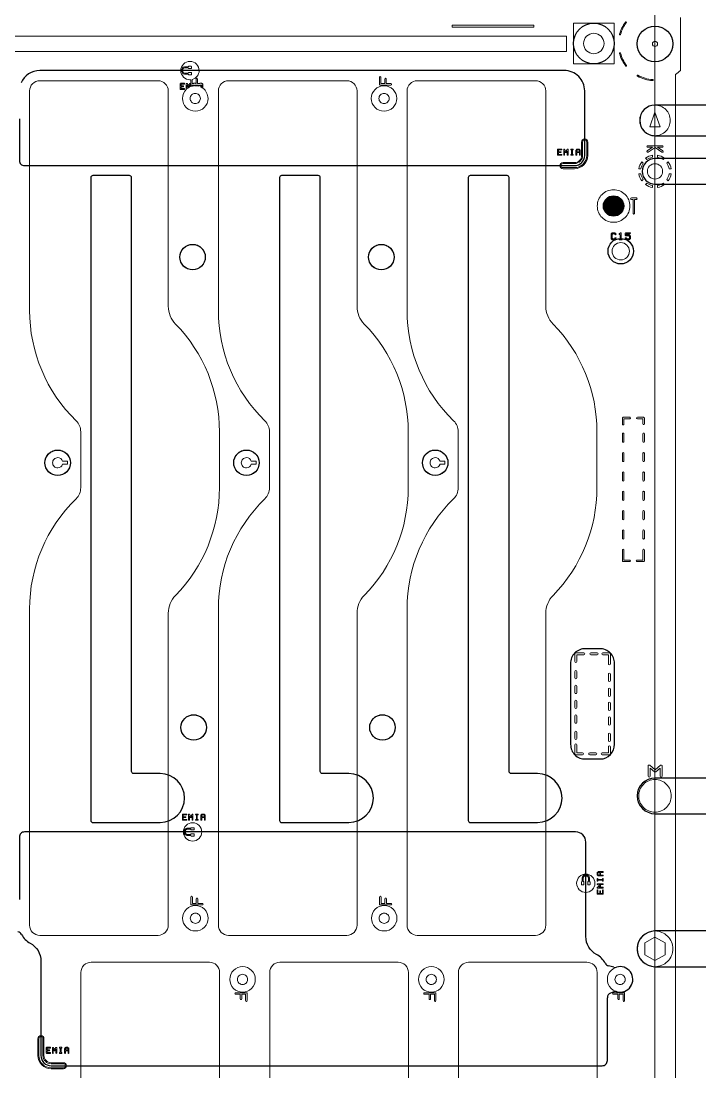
# Model space of a CAD drawing. Extents: x 2864 to 3941, y 2420 to 3182.
# Drawn here: x 3677.5 to 3744.7, y 2749.6 to 2852.7 of the extents above; entities that cross this region are included whole.
import ezdxf

# ---------------------------------------------------------------- set-up
doc = ezdxf.new("R2010")
doc.units = 0
doc.layers.get('0').update_dxf_attribs({"lineweight": 0})
doc.layers.add('EMI-T', color=6, linetype='Continuous', lineweight=0)
doc.layers.add('emia-b-panel_layer1', color=2, linetype='Continuous')
doc.layers.add('peta-b_layer0', color=1, linetype='Continuous')

# ---------------------------------------------------------------- blocks, each defined once
blk = doc.blocks.new('PAD_R1')
at = {"const_width": 0.5}
blk.add_lwpolyline([(0.25, 0, 1), (-0.25, 0, 1)], format="xyb", close=True, dxfattribs=at)

msp = doc.modelspace()

# ---------------------------------------------------------------- linework, layer by layer
for p, q in [((3693.79058, 2846.03856), (3693.79058, 2846.38916)), ((3694.05496, 2846.38916), (3694.05496, 2846.20685)), ((3713.24801, 2846.38469), (3713.76953, 2846.38469)), ((3739.17031, 2842.30927), (3739.67031, 2843.72348)), ((3739.67031, 2843.72348), (3740.17031, 2842.30927)), ((3740.17031, 2842.30927), (3739.17031, 2842.30927)), ((3740.43836, 2839.93044), (3739.91644, 2840.29039)), ((3731.52789, 2839.51322), (3731.61398, 2839.51322)), ((3738.51949, 2838.72363), (3738.37606, 2838.86707)), ((3739.42031, 2839.30387), (3739.42031, 2839.50672)), ((3738.37606, 2836.98567), (3738.51949, 2837.12911)), ((3736.30816, 2831.21256), (3736.4075, 2831.21256)), ((3694.74993, 2774.29431), (3694.83602, 2774.29431)), ((3734.29459, 2768.82892), (3734.55287, 2768.82892)), ((3694.75255, 2765.9833), (3695.27407, 2765.9833)), ((3713.26255, 2765.9833), (3713.78407, 2765.9833)), ((3681.39266, 2751.41883), (3681.47875, 2751.41883))]:
    msp.add_line(p, q)
at = {"linetype": 'Continuous'}
for points in [[(3727.7749, 2852.06805), (3727.7749, 2852.26805), (3719.7749, 2852.26805), (3719.7749, 2852.06805)], [(3735.67031, 2848.46914), (3735.67031, 2852.46914), (3731.67031, 2852.46914), (3731.67031, 2848.46914)], [(3730.99591, 2849.67637), (3730.99591, 2851.17637), (3500.93836, 2851.17637), (3500.93836, 2849.67637)], [(3695.25496, 2846.30299), (3694.99059, 2846.30299), (3694.99059, 2846.38469), (3695.25496, 2846.38469)], [(3732.26007, 2839.8515), (3731.9957, 2839.8515), (3731.9957, 2839.96711), (3732.05836, 2840.02977), (3732.19741, 2840.02977), (3732.26007, 2839.96711)], [(3695.48211, 2774.63259), (3695.21775, 2774.63259), (3695.21775, 2774.7482), (3695.28041, 2774.81086), (3695.41945, 2774.81086), (3695.48211, 2774.7482)], [(3734.25459, 2768.90892), (3734.13898, 2768.90892), (3734.07632, 2768.97158), (3734.07632, 2769.11063), (3734.13898, 2769.17329), (3734.25459, 2769.17329)], [(3740.67031, 2761.09902), (3739.67031, 2760.52167), (3738.67031, 2761.09902), (3738.67031, 2762.25372), (3739.67031, 2762.83107), (3740.67031, 2762.25372)], [(3682.12484, 2751.75711), (3681.86047, 2751.75711), (3681.86047, 2751.87272), (3681.92314, 2751.93538), (3682.06218, 2751.93538), (3682.12484, 2751.87272)]]:
    msp.add_lwpolyline(points, close=True, dxfattribs=at)
for points in [[(3736.8527, 2852.50268, 1), (3736.77219, 2852.56201, 0.091503), (3736.20081, 2851.38687, 1), (3736.29718, 2851.36019, -0.091503)], [(3734.67031, 2850.46914, -0.414216), (3733.67031, 2849.46914, -0.414216), (3732.67031, 2850.46914, -0.414216), (3733.67031, 2851.46914, -0.414216)], [(3739.92031, 2850.42637, 0.414222), (3739.67031, 2850.67637, 0.414222), (3739.42031, 2850.42637, 0.414222), (3739.67031, 2850.17637, 0.414222)], [(3694.23274, 2847.45378, -0.414253), (3694.18274, 2847.40378), (3693.95774, 2847.40378, -0.414253), (3693.90774, 2847.45378), (3693.90774, 2847.47054), (3693.52447, 2847.47054, -0.414222), (3693.27447, 2847.72054), (3693.27447, 2847.92054, -0.414222), (3693.52447, 2848.17054), (3693.90774, 2848.17054), (3693.90774, 2848.17878, -0.414253), (3693.95774, 2848.22878), (3694.18274, 2848.22878, -0.414253), (3694.23274, 2848.17878), (3694.23274, 2848.05378, -0.414253), (3694.18274, 2848.00378), (3693.95774, 2848.00378, -0.414253), (3693.90774, 2848.05378), (3693.90774, 2848.07054), (3693.52447, 2848.07054, 0.414224), (3693.37447, 2847.92054), (3693.37447, 2847.72054, 0.414224), (3693.52447, 2847.57054), (3693.90774, 2847.57054), (3693.90774, 2847.57878, -0.414253), (3693.95774, 2847.62878), (3694.18274, 2847.62878, -0.414253), (3694.23274, 2847.57878)], [(3696.95848, 2806.89485), (3696.95848, 2812.39471, 0.196007), (3692.65467, 2822.952, -0.196009), (3691.94198, 2824.69974), (3691.94198, 2845.81629, 0.414215), (3690.94198, 2846.81628), (3679.34205, 2846.81628, 0.414215), (3678.34206, 2845.81629), (3678.34206, 2824.28521, 0.202321), (3682.90555, 2813.46875, -0.202214), (3683.35856, 2812.39471), (3683.35856, 2806.89485, -0.202309), (3682.90517, 2805.82043, 0.202312), (3678.34206, 2795.00435), (3678.34206, 2763.99628, 0.414215), (3679.34205, 2762.99628), (3690.94198, 2762.99628, 0.414215), (3691.94198, 2763.99628), (3691.94198, 2794.58982, -0.196013), (3692.6547, 2796.33759, 0.196007)], [(3715.46848, 2806.89485), (3715.46848, 2812.39471, 0.196007), (3711.16467, 2822.952, -0.196009), (3710.45198, 2824.69974), (3710.45198, 2845.81629, 0.414215), (3709.45198, 2846.81628), (3697.85205, 2846.81628, 0.414215), (3696.85206, 2845.81629), (3696.85206, 2824.28521, 0.202321), (3701.41555, 2813.46875, -0.202214), (3701.86856, 2812.39471), (3701.86856, 2806.89485, -0.202309), (3701.41517, 2805.82043, 0.202312), (3696.85206, 2795.00435), (3696.85206, 2763.99628, 0.414215), (3697.85205, 2762.99628), (3709.45198, 2762.99628, 0.414215), (3710.45198, 2763.99628), (3710.45198, 2794.58982, -0.196013), (3711.1647, 2796.33759, 0.196007)], [(3714.34872, 2845.07654, 0.414215), (3713.09872, 2846.32654, 0.414215), (3711.84872, 2845.07654, 0.414215), (3713.09872, 2843.82654, 0.414215)], [(3733.97848, 2806.89485), (3733.97848, 2812.39471, 0.196007), (3729.67467, 2822.952, -0.196009), (3728.96198, 2824.69974), (3728.96198, 2845.81629, 0.414215), (3727.96198, 2846.81628), (3716.36206, 2846.81628, 0.414215), (3715.36206, 2845.81629), (3715.36206, 2824.28521, 0.202321), (3719.92556, 2813.46875, -0.202214), (3720.37856, 2812.39471), (3720.37856, 2806.89485, -0.202309), (3719.92517, 2805.82043, 0.202312), (3715.36206, 2795.00435), (3715.36206, 2763.99628, 0.414215), (3716.36206, 2762.99628), (3727.96198, 2762.99628, 0.414215), (3728.96198, 2763.99628), (3728.96198, 2794.58982, -0.196013), (3729.6747, 2796.33759, 0.196007)], [(3695.08872, 2845.07654, -0.414217), (3694.58872, 2844.57654, -0.414217), (3694.08872, 2845.07654, -0.414217), (3694.58872, 2845.57654, -0.414217)], [(3713.59872, 2845.07654, -0.414217), (3713.09872, 2844.57654, -0.414217), (3712.59872, 2845.07654, -0.414217), (3713.09872, 2845.57654, -0.414217)], [(3741.17031, 2842.92637, 0.414215), (3739.67031, 2844.42637, 0.414215), (3738.17031, 2842.92637, 0.414215), (3739.67031, 2841.42637, 0.414215)], [(3733.07594, 2839.49169), (3733.07594, 2840.80452, 1), (3732.47594, 2840.80452), (3732.47594, 2839.49169, -0.414216), (3731.77594, 2838.79169), (3730.65797, 2838.79169, 1), (3730.65797, 2838.19169), (3731.77594, 2838.19169, 0.414215)], [(3732.97594, 2839.49169, -0.414215), (3731.77594, 2838.29169), (3730.65797, 2838.29169, -1), (3730.65797, 2838.69169), (3731.77594, 2838.69169, 0.414216), (3732.57594, 2839.49169), (3732.57594, 2840.80452, -1), (3732.97594, 2840.80452)], [(3740.42031, 2837.92637, 0.414216), (3739.67031, 2838.67637, 0.414216), (3738.92031, 2837.92637, 0.414216), (3739.67031, 2837.17637, 0.414216)], [(3737.21099, 2834.52997, 0.414214), (3735.61105, 2836.12991, 0.414214), (3734.0111, 2834.52997, 0.414214), (3735.61105, 2832.93002, 0.414214)], [(3737.85007, 2835.16988, 1), (3737.85007, 2835.31988), (3737.60173, 2835.31988), (3737.35338, 2835.31988, 1), (3737.35338, 2835.16988), (3737.52673, 2835.16988), (3737.52673, 2833.80449, 1), (3737.67672, 2833.80449), (3737.67672, 2835.16988)], [(3735.84219, 2831.32655, 1), (3735.77148, 2831.39726), (3735.68679, 2831.31256), (3735.52953, 2831.31256), (3735.45949, 2831.38261), (3735.45949, 2831.73854), (3735.52953, 2831.80859), (3735.68679, 2831.80859), (3735.77148, 2831.7239, 1), (3735.84219, 2831.79461), (3735.74301, 2831.89379, 0.200121), (3735.7075, 2831.90859), (3735.50882, 2831.90859, 0.200121), (3735.47331, 2831.89379), (3735.37428, 2831.79476, 0.200121), (3735.35949, 2831.75925), (3735.35949, 2831.3619, 0.200121), (3735.37428, 2831.32639), (3735.47331, 2831.22736, 0.200121), (3735.50882, 2831.21256), (3735.7075, 2831.21256, 0.200121), (3735.74301, 2831.22736)], [(3737.25683, 2831.3619), (3737.25683, 2831.56058, 0.200121), (3737.24204, 2831.59609), (3737.14301, 2831.69511, 0.200121), (3737.1075, 2831.70991), (3736.85948, 2831.70991), (3736.85948, 2831.80859), (3737.20683, 2831.80859, 1), (3737.20683, 2831.90859), (3736.80949, 2831.90859, 0.414253), (3736.75949, 2831.85859), (3736.75949, 2831.65991, 0.414253), (3736.80949, 2831.60991), (3737.08679, 2831.60991), (3737.15684, 2831.53987), (3737.15684, 2831.38261), (3737.08679, 2831.31256), (3736.92953, 2831.31256), (3736.84484, 2831.39726, 1), (3736.77413, 2831.32655), (3736.87331, 2831.22736, 0.200121), (3736.90882, 2831.21256), (3737.1075, 2831.21256, 0.200121), (3737.14301, 2831.22736), (3737.24204, 2831.32639, 0.200121)], [(3695.57534, 2829.52054, 0.414215), (3694.32534, 2830.77054, 0.414215), (3693.07534, 2829.52054, 0.414215), (3694.32534, 2828.27054, 0.414215)], [(3714.08534, 2829.52054, 0.414215), (3712.83534, 2830.77054, 0.414215), (3711.58534, 2829.52054, 0.414215), (3712.83534, 2828.27054, 0.414215)], [(3737.16341, 2830.09592, 0.414215), (3736.31341, 2830.94592, 0.414215), (3735.46341, 2830.09592, 0.414215), (3736.31341, 2829.24592, 0.414215)], [(3737.18732, 2813.65861, 1), (3737.18732, 2813.80861), (3736.55119, 2813.80861, 0.414241), (3736.47619, 2813.73361), (3736.47619, 2813.1334, 1), (3736.62619, 2813.1334), (3736.62619, 2813.65861)], [(3738.62619, 2813.168), (3738.62619, 2813.73361, 0.414241), (3738.55119, 2813.80861), (3737.94171, 2813.80861, 1), (3737.94171, 2813.65861), (3738.47619, 2813.65861), (3738.47619, 2813.168, 1)], [(3736.62619, 2811.43361), (3736.62619, 2812.18361, 1), (3736.47619, 2812.18361), (3736.47619, 2811.43361, 1)], [(3738.62619, 2811.43361), (3738.62619, 2812.18361, 1), (3738.47619, 2812.18361), (3738.47619, 2811.43361, 1)], [(3682.34652, 2809.34782, 0.414215), (3681.09652, 2810.59782, 0.414215), (3679.84652, 2809.34782, 0.414215), (3681.09652, 2808.09782, 0.414215)], [(3682.04767, 2809.19782), (3681.57349, 2809.19782, -0.327544), (3681.09652, 2808.84782, -0.414217), (3680.59652, 2809.34782, -0.414217), (3681.09652, 2809.84782, -0.327542), (3681.57349, 2809.49782), (3682.04767, 2809.49782)], [(3700.85652, 2809.34782, 0.414215), (3699.60652, 2810.59782, 0.414215), (3698.35652, 2809.34782, 0.414215), (3699.60652, 2808.09782, 0.414215)], [(3700.55766, 2809.19782), (3700.08349, 2809.19782, -0.327544), (3699.60652, 2808.84782, -0.414217), (3699.10652, 2809.34782, -0.414217), (3699.60652, 2809.84782, -0.327542), (3700.08349, 2809.49782), (3700.55766, 2809.49782)], [(3719.36652, 2809.34782, 0.414215), (3718.11652, 2810.59782, 0.414215), (3716.86652, 2809.34782, 0.414215), (3718.11652, 2808.09782, 0.414215)], [(3719.06766, 2809.19782), (3718.59349, 2809.19782, -0.327544), (3718.11652, 2808.84782, -0.414217), (3717.61652, 2809.34782, -0.414217), (3718.11652, 2809.84782, -0.327542), (3718.59349, 2809.49782), (3719.06766, 2809.49782)], [(3736.62619, 2809.53361), (3736.62619, 2810.28361, 1), (3736.47619, 2810.28361), (3736.47619, 2809.53361, 1)], [(3738.62619, 2809.53361), (3738.62619, 2810.28361, 1), (3738.47619, 2810.28361), (3738.47619, 2809.53361, 1)], [(3736.62619, 2807.63361), (3736.62619, 2808.38361, 1), (3736.47619, 2808.38361), (3736.47619, 2807.63361, 1)], [(3738.62619, 2807.63361), (3738.62619, 2808.38361, 1), (3738.47619, 2808.38361), (3738.47619, 2807.63361, 1)], [(3736.62619, 2805.73361), (3736.62619, 2806.48361, 1), (3736.47619, 2806.48361), (3736.47619, 2805.73361, 1)], [(3738.62619, 2805.73361), (3738.62619, 2806.48361, 1), (3738.47619, 2806.48361), (3738.47619, 2805.73361, 1)], [(3736.62619, 2803.83361), (3736.62619, 2804.58361, 1), (3736.47619, 2804.58361), (3736.47619, 2803.83361, 1)], [(3738.62619, 2803.83361), (3738.62619, 2804.58361, 1), (3738.47619, 2804.58361), (3738.47619, 2803.83361, 1)], [(3736.62619, 2801.93361), (3736.62619, 2802.68361, 1), (3736.47619, 2802.68361), (3736.47619, 2801.93361, 1)], [(3738.62619, 2801.93361), (3738.62619, 2802.68361, 1), (3738.47619, 2802.68361), (3738.47619, 2801.93361, 1)], [(3737.18735, 2799.65861, 1), (3737.18728, 2799.80861), (3736.62619, 2799.80832), (3736.62619, 2800.78361, 1), (3736.47619, 2800.78361), (3736.47619, 2799.73332, 0.414526), (3736.55123, 2799.65829)], [(3738.62619, 2799.73329), (3738.62619, 2800.78361, 1), (3738.47619, 2800.78361), (3738.47619, 2799.80829), (3737.91402, 2799.80829, 1), (3737.91402, 2799.65829), (3738.55119, 2799.65829, 0.414241)], [(3732.70289, 2790.49886, 1), (3732.70289, 2790.69886), (3731.89765, 2790.69886, 0.414228), (3731.79765, 2790.59886), (3731.79765, 2789.86642, 1), (3731.99765, 2789.86642), (3731.99765, 2790.49886)], [(3733.986, 2790.49886, 1), (3733.986, 2790.69886), (3733.386, 2790.69886, 1), (3733.386, 2790.49886)], [(3735.29765, 2789.63329), (3735.29765, 2790.59886, 0.414228), (3735.19765, 2790.69886), (3734.56215, 2790.69886, 1), (3734.56215, 2790.49886), (3735.09765, 2790.49886), (3735.09765, 2789.63329, 1)], [(3731.99765, 2788.25743), (3731.99765, 2788.87543, 1), (3731.79765, 2788.87543), (3731.79765, 2788.25743, 1)], [(3735.29765, 2787.98518), (3735.29765, 2788.60318, 1), (3735.09765, 2788.60318), (3735.09765, 2787.98518, 1)], [(3731.99765, 2786.80343), (3731.99765, 2787.42143, 1), (3731.79765, 2787.42143), (3731.79765, 2786.80343, 1)], [(3735.29765, 2786.53118), (3735.29765, 2787.14918, 1), (3735.09765, 2787.14918), (3735.09765, 2786.53118, 1)], [(3731.99765, 2785.34487), (3731.99765, 2785.96287, 1), (3731.79765, 2785.96287), (3731.79765, 2785.34487, 1)], [(3735.29765, 2785.14647), (3735.29765, 2785.76447, 1), (3735.09765, 2785.76447), (3735.09765, 2785.14647, 1)], [(3695.68455, 2783.38345, 0.414215), (3694.43455, 2784.63345, 0.414215), (3693.18455, 2783.38345, 0.414215), (3694.43455, 2782.13345, 0.414215)], [(3714.19455, 2783.38345, 0.414215), (3712.94455, 2784.63345, 0.414215), (3711.69455, 2783.38345, 0.414215), (3712.94455, 2782.13345, 0.414215)], [(3731.99765, 2783.89509), (3731.99765, 2784.51309, 1), (3731.79765, 2784.51309), (3731.79765, 2783.89509, 1)], [(3735.29765, 2783.69937), (3735.29765, 2784.31737, 1), (3735.09765, 2784.31737), (3735.09765, 2783.69937, 1)], [(3731.99765, 2782.30408), (3731.99765, 2782.92208, 1), (3731.79765, 2782.92208), (3731.79765, 2782.30408, 1)], [(3735.29765, 2782.11709), (3735.29765, 2782.73509, 1), (3735.09765, 2782.73509), (3735.09765, 2782.11709, 1)], [(3732.55738, 2780.69886, 1), (3732.55738, 2780.89886), (3731.99765, 2780.89886), (3731.99765, 2781.68676, 1), (3731.79765, 2781.68676), (3731.79765, 2780.79886, 0.414228), (3731.89765, 2780.69886)], [(3735.29765, 2780.79886), (3735.29765, 2781.48693, 1), (3735.09765, 2781.48693), (3735.09765, 2780.89886), (3734.48131, 2780.89886, 1), (3734.48131, 2780.69886), (3735.19765, 2780.69886, 0.414228)], [(3733.86966, 2780.69886, 1), (3733.86966, 2780.89886), (3733.26966, 2780.89886, 1), (3733.26966, 2780.69886)], [(3741.27031, 2776.67637, 0.414215), (3739.67031, 2778.27637, 0.414215), (3738.07031, 2776.67637, 0.414215), (3739.67031, 2775.07637, 0.414215)], [(3695.22364, 2773.14358, 0.414215), (3694.32364, 2774.04358, 0.414215), (3693.42364, 2773.14358, 0.414215), (3694.32364, 2772.24358, 0.414215)], [(3694.48614, 2772.78108, -0.414253), (3694.43614, 2772.73108), (3694.21114, 2772.73108, -0.414253), (3694.16114, 2772.78108), (3694.16114, 2772.79784), (3693.77787, 2772.79784, -0.414222), (3693.52787, 2773.04784), (3693.52787, 2773.24784, -0.414222), (3693.77787, 2773.49784), (3694.16114, 2773.49784), (3694.16114, 2773.50608, -0.414253), (3694.21114, 2773.55608), (3694.43614, 2773.55608, -0.414253), (3694.48614, 2773.50608), (3694.48614, 2773.38108, -0.414253), (3694.43614, 2773.33108), (3694.21114, 2773.33108, -0.414253), (3694.16114, 2773.38108), (3694.16114, 2773.39784), (3693.77787, 2773.39784, 0.414224), (3693.62787, 2773.24784), (3693.62787, 2773.04784, 0.414224), (3693.77787, 2772.89784), (3694.16114, 2772.89784), (3694.16114, 2772.90608, -0.414253), (3694.21114, 2772.95608), (3694.43614, 2772.95608, -0.414253), (3694.48614, 2772.90608)], [(3733.78701, 2768.11002, 0.414215), (3732.88701, 2769.01002, 0.414215), (3731.98701, 2768.11002, 0.414215), (3732.88701, 2767.21002, 0.414215)], [(3733.29951, 2767.99752, -0.414253), (3733.24951, 2767.94752), (3733.12451, 2767.94752, -0.414253), (3733.07451, 2767.99752), (3733.07451, 2768.22252, -0.414253), (3733.12451, 2768.27252), (3733.14126, 2768.27252), (3733.14126, 2768.65579, 0.414224), (3732.99126, 2768.80579), (3732.79126, 2768.80579, 0.414224), (3732.64126, 2768.65579), (3732.64126, 2768.27252), (3732.64951, 2768.27252, -0.414253), (3732.69951, 2768.22252), (3732.69951, 2767.99752, -0.414253), (3732.64951, 2767.94752), (3732.52451, 2767.94752, -0.414253), (3732.47451, 2767.99752), (3732.47451, 2768.22252, -0.414253), (3732.52451, 2768.27252), (3732.54126, 2768.27252), (3732.54126, 2768.65579, -0.414222), (3732.79126, 2768.90579), (3732.99126, 2768.90579, -0.414222), (3733.24126, 2768.65579), (3733.24126, 2768.27252), (3733.24951, 2768.27252, -0.414253), (3733.29951, 2768.22252)], [(3695.85326, 2764.67514, 0.414215), (3694.60326, 2765.92514, 0.414215), (3693.35326, 2764.67514, 0.414215), (3694.60326, 2763.42514, 0.414215)], [(3714.36326, 2764.67514, 0.414215), (3713.11326, 2765.92514, 0.414215), (3711.86326, 2764.67514, 0.414215), (3713.11326, 2763.42514, 0.414215)], [(3695.10326, 2764.67514, -0.414217), (3694.60326, 2764.17514, -0.414217), (3694.10326, 2764.67514, -0.414217), (3694.60326, 2765.17514, -0.414217)], [(3713.61326, 2764.67514, -0.414217), (3713.11326, 2764.17514, -0.414217), (3712.61326, 2764.67514, -0.414217), (3713.11326, 2765.17514, -0.414217)], [(3741.42031, 2761.67637, 0.414215), (3739.67031, 2763.42637, 0.414215), (3737.92031, 2761.67637, 0.414215), (3739.67031, 2759.92637, 0.414215)], [(3696.97856, 2677.53646), (3696.97856, 2699.06753, 0.202321), (3692.41506, 2709.88399, -0.202214), (3691.96206, 2710.95803), (3691.96206, 2716.45789, -0.202309), (3692.41545, 2717.53231, 0.202312), (3696.97856, 2728.3484), (3696.97856, 2759.35646, 0.414215), (3695.97856, 2760.35646), (3684.37863, 2760.35646, 0.414215), (3683.37864, 2759.35646), (3683.37864, 2728.76292, -0.196013), (3682.66591, 2727.01515, 0.196007), (3678.36214, 2716.45789), (3678.36214, 2710.95803, 0.196007), (3682.66594, 2700.40074, -0.196009), (3683.37864, 2698.653), (3683.37864, 2677.53646, 0.414215), (3684.37863, 2676.53646), (3695.97856, 2676.53646, 0.414215)], [(3715.48856, 2677.53646), (3715.48856, 2699.06753, 0.202321), (3710.92506, 2709.88399, -0.202214), (3710.47206, 2710.95803), (3710.47206, 2716.45789, -0.202309), (3710.92545, 2717.53231, 0.202312), (3715.48856, 2728.3484), (3715.48856, 2759.35646, 0.414215), (3714.48856, 2760.35646), (3702.88863, 2760.35646, 0.414215), (3701.88864, 2759.35646), (3701.88864, 2728.76292, -0.196013), (3701.17591, 2727.01515, 0.196007), (3696.87214, 2716.45789), (3696.87214, 2710.95803, 0.196007), (3701.17594, 2700.40074, -0.196009), (3701.88864, 2698.653), (3701.88864, 2677.53646, 0.414215), (3702.88863, 2676.53646), (3714.48856, 2676.53646, 0.414215)], [(3733.99856, 2677.53646), (3733.99856, 2699.06753, 0.202321), (3729.43506, 2709.88399, -0.202214), (3728.98206, 2710.95803), (3728.98206, 2716.45789, -0.202309), (3729.43545, 2717.53231, 0.202312), (3733.99856, 2728.3484), (3733.99856, 2759.35646, 0.414215), (3732.99856, 2760.35646), (3721.39863, 2760.35646, 0.414215), (3720.39863, 2759.35646), (3720.39863, 2728.76292, -0.196013), (3719.68591, 2727.01515, 0.196007), (3715.38214, 2716.45789), (3715.38214, 2710.95803, 0.196007), (3719.68594, 2700.40074, -0.196009), (3720.39863, 2698.653), (3720.39863, 2677.53646, 0.414215), (3721.39863, 2676.53646), (3732.99856, 2676.53646, 0.414215)], [(3700.47736, 2758.6776, 0.414215), (3699.22736, 2759.9276, 0.414215), (3697.97736, 2758.6776, 0.414215), (3699.22736, 2757.4276, 0.414215)], [(3718.98736, 2758.6776, 0.414215), (3717.73736, 2759.9276, 0.414215), (3716.48736, 2758.6776, 0.414215), (3717.73736, 2757.4276, 0.414215)], [(3737.49735, 2758.6776, 0.414215), (3736.24735, 2759.9276, 0.414215), (3734.99735, 2758.6776, 0.414215), (3736.24735, 2757.4276, 0.414215)], [(3699.72736, 2758.6776, -0.414217), (3699.22736, 2758.1776, -0.414217), (3698.72736, 2758.6776, -0.414217), (3699.22736, 2759.1776, -0.414217)], [(3718.23736, 2758.6776, -0.414217), (3717.73736, 2758.1776, -0.414217), (3717.23736, 2758.6776, -0.414217), (3717.73736, 2759.1776, -0.414217)], [(3736.74735, 2758.6776, -0.414217), (3736.24735, 2758.1776, -0.414217), (3735.74735, 2758.6776, -0.414217), (3736.24735, 2759.1776, -0.414217)], [(3699.67459, 2756.59908), (3699.67459, 2757.29445, 0.414241), (3699.59959, 2757.36945), (3699.07807, 2757.36945), (3698.55654, 2757.36945, 1), (3698.55654, 2757.21945), (3699.00307, 2757.21945), (3699.00307, 2756.77293, 1), (3699.15307, 2756.77293), (3699.15307, 2757.21945), (3699.52459, 2757.21945), (3699.52459, 2756.59908, 1)], [(3718.18459, 2756.59908), (3718.18459, 2757.29445, 0.414241), (3718.10959, 2757.36945), (3717.58806, 2757.36945), (3717.06654, 2757.36945, 1), (3717.06654, 2757.21945), (3717.51307, 2757.21945), (3717.51307, 2756.77293, 1), (3717.66306, 2756.77293), (3717.66306, 2757.21945), (3718.03459, 2757.21945), (3718.03459, 2756.59908, 1)], [(3736.69459, 2756.59908), (3736.69459, 2757.29445, 0.414241), (3736.61959, 2757.36945), (3736.09806, 2757.36945), (3735.57654, 2757.36945, 1), (3735.57654, 2757.21945), (3736.02307, 2757.21945), (3736.02307, 2756.77293, 1), (3736.17307, 2756.77293), (3736.17307, 2757.21945), (3736.54459, 2757.21945), (3736.54459, 2756.59908, 1)], [(3681.66075, 2749.90916, 1), (3681.66075, 2750.50916), (3680.45361, 2750.50916, -0.414216), (3679.75361, 2751.20916), (3679.75361, 2752.86138, 1), (3679.1536, 2752.86138), (3679.1536, 2751.20916, 0.414215), (3680.45361, 2749.90916)], [(3681.66075, 2750.00916), (3680.45361, 2750.00916, -0.414215), (3679.2536, 2751.20916), (3679.2536, 2752.86138, -1), (3679.6536, 2752.86138), (3679.6536, 2751.20916, 0.414216), (3680.45361, 2750.40916), (3681.66075, 2750.40916, -1)]]:
    msp.add_lwpolyline(points, format="xyb", close=True, dxfattribs=at)
for points in [[(3742.17031, 2853.01674), (3742.17031, 2847.83601, -0.044688), (3741.67031, 2847.43305), (3741.67031, 2723.37297)], [(3736.88058, 2848.31274, -0.096875), (3736.28983, 2849.51952, 1), (3736.19325, 2849.49361)], [(3695.83872, 2845.07654, 0.237063), (3695.33496, 2846.07935), (3695.33496, 2846.26299), (3695.33496, 2846.4348, 0.073855), (3695.33335, 2846.44641, 0.467416), (3695.25953, 2846.53469), (3695.25201, 2846.53469), (3695.23715, 2846.54955, 0.200868), (3695.20858, 2846.56127), (3695.03692, 2846.56127, 0.200524), (3695.00839, 2846.54955), (3694.99353, 2846.53469), (3694.81301, 2846.53469), (3694.81301, 2846.98122, 1), (3694.66301, 2846.98122), (3694.66301, 2846.53469), (3694.64654, 2846.53469, 0.317234), (3694.60886, 2846.56127), (3694.52277, 2846.56127), (3694.43668, 2846.56127, 0.317227), (3694.399, 2846.53469), (3694.29149, 2846.53469), (3694.29149, 2846.9439, 0.343204), (3694.97024, 2847.81628, 0.414215), (3694.07024, 2848.71628, 0.414215), (3693.17024, 2847.81628, 0.414215), (3694.07024, 2846.91628, 0.019849), (3694.14149, 2846.91911), (3694.14149, 2846.45969, 0.414241), (3694.21649, 2846.38469), (3694.48277, 2846.38469), (3694.48277, 2846.32204, 0.071789), (3694.13495, 2846.24127)], [(3713.76953, 2846.38469, 1), (3713.76953, 2846.53469), (3713.32301, 2846.53469), (3713.32301, 2846.98122, 1), (3713.17301, 2846.98122), (3713.17301, 2846.53469), (3712.80149, 2846.53469), (3712.80149, 2847.15506, 1), (3712.65149, 2847.15506), (3712.65149, 2846.45969, 0.414241), (3712.72649, 2846.38469), (3713.24801, 2846.38469)], [(3739.44667, 2846.93353, -0.109398), (3737.99295, 2847.35449, 1), (3737.94502, 2847.26672)], [(3693.49495, 2845.96471, 1), (3693.49495, 2846.04471), (3693.19058, 2846.04471), (3693.19058, 2846.22299), (3693.40886, 2846.22299, 1), (3693.40886, 2846.30299), (3693.19058, 2846.30299), (3693.19058, 2846.48127), (3693.49495, 2846.48127, 1), (3693.49495, 2846.56127), (3693.15058, 2846.56127, 0.414265), (3693.11059, 2846.52127), (3693.11059, 2846.26299)], [(3693.11059, 2846.26299), (3693.11059, 2846.00471, 0.414265), (3693.15058, 2845.96471), (3693.49495, 2845.96471)], [(3693.92277, 2846.3351), (3693.78387, 2846.54346, 0.743057), (3693.71059, 2846.52117), (3693.71059, 2846.00471, 0.193736), (3693.72174, 2845.97701, 0.203842), (3693.33872, 2845.07654, 0.414215), (3694.58872, 2843.82654, 0.414215), (3695.83872, 2845.07654)], [(3693.79058, 2846.38916), (3693.88949, 2846.2408, 0.535232), (3693.95605, 2846.2408), (3694.05496, 2846.38916)], [(3694.13495, 2846.24127), (3694.13495, 2846.52117, 0.743057), (3694.06167, 2846.54346), (3693.92277, 2846.3351)], [(3694.91059, 2846.28439, 0.065207), (3694.58872, 2846.32654, 0.005286), (3694.56277, 2846.32627), (3694.56277, 2846.38469), (3694.73801, 2846.38469)], [(3730.50007, 2839.51322, 1), (3730.50007, 2839.59322), (3730.1957, 2839.59322), (3730.1957, 2839.7715), (3730.41398, 2839.7715, 1), (3730.41398, 2839.8515), (3730.1957, 2839.8515), (3730.1957, 2840.02977), (3730.50007, 2840.02977, 1), (3730.50007, 2840.10977), (3730.1557, 2840.10977, 0.414265), (3730.1157, 2840.06977), (3730.1157, 2839.8115)], [(3730.1157, 2839.8115), (3730.1157, 2839.55322, 0.414265), (3730.1557, 2839.51322), (3730.50007, 2839.51322)], [(3730.92788, 2839.88361), (3730.78898, 2840.09196, 0.743057), (3730.7157, 2840.06967), (3730.7157, 2839.55322, 1), (3730.7957, 2839.55322), (3730.7957, 2839.93766)], [(3730.7957, 2839.93766), (3730.8946, 2839.78931, 0.535232), (3730.96117, 2839.78931), (3731.06007, 2839.93766)], [(3731.14007, 2839.55322), (3731.14007, 2840.06967, 0.743057), (3731.06679, 2840.09196), (3730.92788, 2839.88361)], [(3731.06007, 2839.93766), (3731.06007, 2839.55322, 1), (3731.14007, 2839.55322)], [(3731.61398, 2839.51322, 1), (3731.61398, 2839.59322), (3731.56789, 2839.59322), (3731.56789, 2840.02977), (3731.61398, 2840.02977, 1), (3731.61398, 2840.10977), (3731.52789, 2840.10977), (3731.44179, 2840.10977, 1), (3731.44179, 2840.02977), (3731.48789, 2840.02977), (3731.48789, 2839.59322), (3731.44179, 2839.59322, 1), (3731.44179, 2839.51322), (3731.52789, 2839.51322)], [(3732.34007, 2839.55322), (3732.34007, 2839.8115), (3732.34007, 2839.98339, 0.200868), (3732.32836, 2840.01197), (3732.24226, 2840.09806, 0.200868), (3732.21369, 2840.10977), (3732.04208, 2840.10977, 0.200868), (3732.01351, 2840.09806), (3731.92741, 2840.01197, 0.200868), (3731.9157, 2839.98339), (3731.9157, 2839.8115)], [(3731.9157, 2839.8115), (3731.9157, 2839.55322, 1), (3731.9957, 2839.55322), (3731.9957, 2839.7715), (3732.26007, 2839.7715), (3732.26007, 2839.55322, 1), (3732.34007, 2839.55322)], [(3739.91644, 2840.29039), (3740.39579, 2840.29039, 1), (3740.39579, 2840.44039), (3738.95539, 2840.44039, 1), (3738.95539, 2840.29039), (3739.43473, 2840.29039)], [(3739.43473, 2840.29039), (3738.91281, 2839.93044, 1), (3738.99797, 2839.80696), (3739.67559, 2840.27429), (3740.35321, 2839.80696, 1), (3740.43836, 2839.93044)], [(3738.08996, 2838.17637), (3738.29281, 2838.17637, -0.106992), (3738.51949, 2838.72363)], [(3738.72961, 2839.22062), (3738.87305, 2839.07719, -0.106991), (3739.42031, 2839.30387)], [(3739.92031, 2839.50672), (3739.92031, 2839.30387, -0.106992), (3740.46757, 2839.07719), (3740.611, 2839.22062)], [(3740.96456, 2838.86707), (3740.82112, 2838.72363, -0.106991), (3741.0478, 2838.17637), (3741.25065, 2838.17637)], [(3738.51949, 2837.12911, -0.106991), (3738.29281, 2837.67637), (3738.08996, 2837.67637)], [(3741.25065, 2837.67637), (3741.0478, 2837.67637, -0.106992), (3740.82112, 2837.12911), (3740.96456, 2836.98568)], [(3739.42031, 2836.34602), (3739.42031, 2836.54887, -0.106992), (3738.87305, 2836.77556), (3738.72961, 2836.63212)], [(3740.611, 2836.63212), (3740.46757, 2836.77556, -0.106993), (3739.92031, 2836.54887), (3739.92031, 2836.34602)], [(3736.4075, 2831.21256, 1), (3736.4075, 2831.31256), (3736.35816, 2831.31256), (3736.35816, 2831.85859, 0.669786), (3736.27265, 2831.89379), (3736.17347, 2831.79461, 1), (3736.24418, 2831.7239), (3736.25816, 2831.73788)], [(3736.25816, 2831.73788), (3736.25816, 2831.31256), (3736.20882, 2831.31256, 1), (3736.20882, 2831.21256), (3736.30816, 2831.21256)], [(3740.3813, 2778.61206), (3740.3813, 2779.60544, 0.63678), (3740.21708, 2779.6821), (3739.68527, 2779.23892), (3739.15346, 2779.6821, 0.63678), (3738.98924, 2779.60544), (3738.98924, 2778.61206, 1), (3739.18924, 2778.61206), (3739.18924, 2779.39193)], [(3739.18924, 2779.39193), (3739.62125, 2779.03192, 0.362064), (3739.74929, 2779.03192), (3740.1813, 2779.39193)], [(3740.1813, 2779.39193), (3740.1813, 2778.61206, 1), (3740.3813, 2778.61206)], [(3693.72212, 2774.29431, 1), (3693.72212, 2774.37431), (3693.41775, 2774.37431), (3693.41775, 2774.55259), (3693.63602, 2774.55259, 1), (3693.63602, 2774.63259), (3693.41775, 2774.63259), (3693.41775, 2774.81086), (3693.72212, 2774.81086, 1), (3693.72212, 2774.89086), (3693.37775, 2774.89086, 0.414265), (3693.33775, 2774.85086), (3693.33775, 2774.59259)], [(3694.14993, 2774.6647), (3694.01103, 2774.87305, 0.743057), (3693.93774, 2774.85076), (3693.93774, 2774.33431, 1), (3694.01775, 2774.33431), (3694.01775, 2774.71875)], [(3694.36212, 2774.33431), (3694.36212, 2774.85076, 0.743057), (3694.28883, 2774.87305), (3694.14993, 2774.6647)], [(3694.83602, 2774.29431, 1), (3694.83602, 2774.37431), (3694.78993, 2774.37431), (3694.78993, 2774.81086), (3694.83602, 2774.81086, 1), (3694.83602, 2774.89086), (3694.74993, 2774.89086), (3694.66384, 2774.89086, 1), (3694.66384, 2774.81086), (3694.70993, 2774.81086), (3694.70993, 2774.37431), (3694.66384, 2774.37431, 1), (3694.66384, 2774.29431), (3694.74993, 2774.29431)], [(3695.56211, 2774.33431), (3695.56211, 2774.59259), (3695.56211, 2774.76448, 0.200868), (3695.5504, 2774.79306), (3695.46431, 2774.87915, 0.200868), (3695.43574, 2774.89086), (3695.26412, 2774.89086, 0.200868), (3695.23555, 2774.87915), (3695.14946, 2774.79306, 0.200868), (3695.13775, 2774.76448), (3695.13775, 2774.59259)], [(3693.33775, 2774.59259), (3693.33775, 2774.33431, 0.414265), (3693.37775, 2774.29431), (3693.72212, 2774.29431)], [(3694.01775, 2774.71875), (3694.11665, 2774.5704, 0.535232), (3694.18321, 2774.5704), (3694.28212, 2774.71875)], [(3694.28212, 2774.71875), (3694.28212, 2774.33431, 1), (3694.36212, 2774.33431)], [(3695.13775, 2774.59259), (3695.13775, 2774.33431, 1), (3695.21775, 2774.33431), (3695.21775, 2774.55259), (3695.48211, 2774.55259), (3695.48211, 2774.33431, 1), (3695.56211, 2774.33431)], [(3734.55287, 2768.82892, 1), (3734.55287, 2768.90892), (3734.33459, 2768.90892), (3734.33459, 2769.17329), (3734.55287, 2769.17329, 1), (3734.55287, 2769.25329), (3734.29459, 2769.25329), (3734.1227, 2769.25329, 0.200868), (3734.09412, 2769.24157), (3734.00803, 2769.15548, 0.200868), (3733.99632, 2769.12691), (3733.99632, 2768.9553, 0.200868), (3734.00803, 2768.92673), (3734.09412, 2768.84063, 0.200868), (3734.1227, 2768.82892), (3734.29459, 2768.82892)], [(3734.16843, 2767.97329), (3734.55287, 2767.97329, 1), (3734.55287, 2768.05329), (3734.03641, 2768.05329, 0.743057), (3734.01413, 2767.98001), (3734.22248, 2767.8411)], [(3734.22248, 2767.8411), (3734.01413, 2767.7022, 0.743057), (3734.03641, 2767.62892), (3734.55287, 2767.62892)], [(3734.59287, 2768.35501), (3734.59287, 2768.4411), (3734.59287, 2768.5272, 1), (3734.51287, 2768.5272), (3734.51287, 2768.4811), (3734.07632, 2768.4811), (3734.07632, 2768.5272, 1), (3733.99632, 2768.5272), (3733.99632, 2768.4411)], [(3733.99632, 2768.4411), (3733.99632, 2768.35501, 1), (3734.07632, 2768.35501), (3734.07632, 2768.4011), (3734.51287, 2768.4011), (3734.51287, 2768.35501, 1), (3734.59287, 2768.35501)], [(3734.16843, 2767.70892), (3734.31678, 2767.80782, 0.535232), (3734.31678, 2767.87439), (3734.16843, 2767.97329)], [(3734.55287, 2767.62892, 1), (3734.55287, 2767.70892), (3734.16843, 2767.70892)], [(3695.27407, 2765.9833, 1), (3695.27407, 2766.1333), (3694.82755, 2766.1333), (3694.82755, 2766.57982, 1), (3694.67755, 2766.57982), (3694.67755, 2766.1333), (3694.30602, 2766.1333), (3694.30602, 2766.75366, 1), (3694.15602, 2766.75366), (3694.15602, 2766.0583, 0.414241), (3694.23103, 2765.9833), (3694.75255, 2765.9833)], [(3713.78407, 2765.9833, 1), (3713.78407, 2766.1333), (3713.33755, 2766.1333), (3713.33755, 2766.57982, 1), (3713.18755, 2766.57982), (3713.18755, 2766.1333), (3712.81603, 2766.1333), (3712.81603, 2766.75366, 1), (3712.66602, 2766.75366), (3712.66602, 2766.0583, 0.414241), (3712.74102, 2765.9833), (3713.26255, 2765.9833)], [(3734.59287, 2767.06892), (3734.59287, 2767.41329, 1), (3734.51287, 2767.41329), (3734.51287, 2767.10892), (3734.33459, 2767.10892), (3734.33459, 2767.3272, 1), (3734.25459, 2767.3272), (3734.25459, 2767.10892), (3734.07632, 2767.10892), (3734.07632, 2767.41329, 1), (3733.99632, 2767.41329), (3733.99632, 2767.06892, 0.414265), (3734.03632, 2767.02892), (3734.29459, 2767.02892)], [(3734.29459, 2767.02892), (3734.55287, 2767.02892, 0.414265), (3734.59287, 2767.06892)], [(3680.36484, 2751.41883, 1), (3680.36484, 2751.49883), (3680.06047, 2751.49883), (3680.06047, 2751.67711), (3680.27875, 2751.67711, 1), (3680.27875, 2751.75711), (3680.06047, 2751.75711), (3680.06047, 2751.93538), (3680.36484, 2751.93538, 1), (3680.36484, 2752.01538), (3680.02047, 2752.01538, 0.414265), (3679.98047, 2751.97538), (3679.98047, 2751.71711)], [(3679.98047, 2751.71711), (3679.98047, 2751.45883, 0.414265), (3680.02047, 2751.41883), (3680.36484, 2751.41883)], [(3680.79266, 2751.78922), (3680.65375, 2751.99757, 0.743057), (3680.58047, 2751.97528), (3680.58047, 2751.45883, 1), (3680.66047, 2751.45883), (3680.66047, 2751.84327)], [(3680.66047, 2751.84327), (3680.75937, 2751.69492, 0.535232), (3680.82594, 2751.69492), (3680.92484, 2751.84327)], [(3681.00484, 2751.45883), (3681.00484, 2751.97528, 0.743057), (3680.93156, 2751.99757), (3680.79266, 2751.78922)], [(3680.92484, 2751.84327), (3680.92484, 2751.45883, 1), (3681.00484, 2751.45883)], [(3681.47875, 2751.41883, 1), (3681.47875, 2751.49883), (3681.43266, 2751.49883), (3681.43266, 2751.93538), (3681.47875, 2751.93538, 1), (3681.47875, 2752.01538), (3681.39266, 2752.01538), (3681.30656, 2752.01538, 1), (3681.30656, 2751.93538), (3681.35266, 2751.93538), (3681.35266, 2751.49883), (3681.30656, 2751.49883, 1), (3681.30656, 2751.41883), (3681.39266, 2751.41883)], [(3682.20484, 2751.45883), (3682.20484, 2751.71711), (3682.20484, 2751.889, 0.200868), (3682.19313, 2751.91758), (3682.10703, 2752.00367, 0.200868), (3682.07846, 2752.01538), (3681.90685, 2752.01538, 0.200868), (3681.87828, 2752.00367), (3681.79219, 2751.91758, 0.200868), (3681.78047, 2751.889), (3681.78047, 2751.71711)], [(3681.78047, 2751.71711), (3681.78047, 2751.45883, 1), (3681.86047, 2751.45883), (3681.86047, 2751.67711), (3682.12484, 2751.67711), (3682.12484, 2751.45883, 1), (3682.20484, 2751.45883)]]:
    msp.add_lwpolyline(points, format="xyb", dxfattribs=at)
for points in [[(3694.73801, 2846.38469), (3694.91059, 2846.38469), (3694.91059, 2846.28439)], [(3695.08687, 2846.22299), (3695.25496, 2846.22299), (3695.25496, 2846.13419)]]:
    msp.add_lwpolyline(points, dxfattribs=at)
for centre, radius, start, end in [((3739.67031, 2850.42637), 3.6, 195.016745, 217.149412), ((3736.84073, 2848.28254), 0.05, 217.150077, 37.150077), ((3739.6703, 2850.42638), 3.6, 241.363944, 266.336558), ((3739.44347, 2846.88363), 0.05, 266.33628, 86.33628), ((3694.58872, 2845.07654), 1.25, 115.277953, 129.680487), ((3694.58872, 2845.07654), 1.25, 57.792337, 66.514342), ((3739.67031, 2837.92637), 1.6, 143.989402, 171.010778), ((3739.67031, 2837.92637), 1.6, 98.989222, 126.010598), ((3739.67031, 2837.92637), 1.6, 53.989402, 81.010778), ((3739.67031, 2837.92637), 1.6, 8.989222, 36.010598), ((3739.67031, 2837.92637), 1.6, 188.989222, 216.010598), ((3739.67031, 2837.92637), 1.6, 323.989373, 351.01066), ((3739.67031, 2837.92637), 1.6, 233.989402, 261.010778), ((3739.67031, 2837.92637), 1.6, 278.989389, 306.010785)]:
    msp.add_arc(centre, radius, start, end)
at = {"layer": 'EMI-T', "linetype": 'Continuous'}
msp.add_lwpolyline([(3739.6703, 3039.42637), (3489.6703, 3039.42637), (3489.6703, 2665.42637), (3739.6703, 2665.42637)], close=True, dxfattribs=at)
at = {"layer": 'emia-b-panel_layer1'}
for p, q in [((3739.67031, 2841.42637), (3744.67031, 2841.42637)), ((3739.67031, 2836.67637), (3744.67031, 2836.67637)), ((3739.67031, 2774.92637), (3744.67031, 2774.92637)), ((3735.62686, 2759.87237), (3735.09938, 2760.00956)), ((3739.67031, 2759.92637), (3744.67031, 2759.92637)), ((3735.62451, 2757.45334), (3735.32148, 2757.33858)), ((3734.99856, 2750.70916), (3734.99856, 2756.87098))]:
    msp.add_line(p, q, dxfattribs=at)
at = {"layer": 'emia-b-panel_layer1', "linetype": 'Continuous'}
for points in [[(3732.77594, 2839.49169), (3732.77594, 2845.81629, 0.414215), (3730.77594, 2847.81628), (3679.34205, 2847.81628, 0.300402), (3677.5025, 2846.60163)], [(3744.67031, 2844.42637), (3739.67031, 2844.42637, 1), (3739.67031, 2841.42637)], [(3677.34206, 2843.0649), (3677.34206, 2838.99169, 0.414217), (3677.84206, 2838.49169), (3731.77594, 2838.49169)], [(3744.67031, 2839.17637), (3739.67031, 2839.17637, 1), (3739.67031, 2836.67637)], [(3744.67031, 2778.42637), (3739.67031, 2778.42637, 1), (3739.67031, 2774.92637)], [(3731.88701, 2773.14358), (3677.84206, 2773.14358, 0.414217), (3677.34206, 2772.64358), (3677.34206, 2766.52892)], [(3734.78015, 2760.26582, 0.15304), (3733.94241, 2761.11996, -0.276556), (3732.88701, 2762.88243), (3732.88701, 2772.14358)], [(3677.56476, 2763.07855, 0.151837), (3678.3982, 2762.23278, -0.276556), (3679.4536, 2760.47031), (3679.4536, 2751.20916)], [(3744.67031, 2763.42637), (3739.67031, 2763.42637, 1), (3739.67031, 2759.92637)], [(3680.45361, 2750.20916), (3734.49856, 2750.20916, 0.414217), (3734.99856, 2750.70916)]]:
    msp.add_lwpolyline(points, format="xyb", dxfattribs=at)
msp.add_lwpolyline([(3735.69756, 2789.6629, 0.435011), (3734.23997, 2791.10215), (3732.85532, 2791.10215, 0.438755), (3731.39835, 2789.6453), (3731.39859, 2781.72941, 0.433785), (3732.85597, 2780.29556), (3734.29867, 2780.29436, 0.426305), (3735.69694, 2781.7524)], format="xyb", close=True, dxfattribs=at)
at = {"layer": 'emia-b-panel_layer1'}
for centre, radius in [((3733.67031, 2850.46914), 2), ((3739.67031, 2850.42637), 1.75), ((3735.61105, 2834.52997), 1), ((3694.32534, 2829.52054), 1.25), ((3712.83534, 2829.52054), 1.25), ((3736.31341, 2830.09592), 1.25), ((3681.09652, 2809.34782), 1.25), ((3699.60652, 2809.34782), 1.25), ((3718.11652, 2809.34782), 1.25), ((3694.43455, 2783.38345), 1.25), ((3712.94455, 2783.38345), 1.25)]:
    msp.add_circle(centre, radius, dxfattribs=at)
for centre, radius, start, end in [((3731.77594, 2839.49169), 1, 270, 0), ((3731.88701, 2772.14358), 1, 0, 90), ((3677.12095, 2762.84925), 0.49954, 27.323837, 80.836028), ((3735.22503, 2760.49304), 0.49954, 207.0552, 255.432172), ((3735.75247, 2760.35483), 0.49854, 255.405982, 286.42504), ((3736.2483, 2758.67783), 1.25022, 255.187635, 106.489366), ((3735.49856, 2756.87099), 0.5, 110.742201, 180.000353), ((3735.80125, 2756.98692), 0.49878, 75.199526, 110.753377), ((3680.45361, 2751.20916), 1, 180, 270)]:
    msp.add_arc(centre, radius, start, end, dxfattribs=at)
at = {"layer": 'peta-b_layer0', "linetype": 'Continuous'}
for points in [[(3691.14213, 2774.06662, 1), (3691.14213, 2778.86646), (3688.54204, 2778.86646, -0.414223), (3688.34204, 2779.06646), (3688.34204, 2837.32039, 0.414227), (3688.14204, 2837.52039), (3684.54205, 2837.52039, 0.414227), (3684.34205, 2837.32039), (3684.34205, 2774.26662, 0.414227), (3684.54205, 2774.06662)], [(3709.65213, 2774.06662, 1), (3709.65213, 2778.86646), (3707.05204, 2778.86646, -0.414223), (3706.85204, 2779.06646), (3706.85204, 2837.32039, 0.414227), (3706.65204, 2837.52039), (3703.05204, 2837.52039, 0.414227), (3702.85205, 2837.32039), (3702.85205, 2774.26662, 0.414227), (3703.05204, 2774.06662)], [(3728.16213, 2774.06662, 1), (3728.16213, 2778.86646), (3725.56204, 2778.86646, -0.414223), (3725.36204, 2779.06646), (3725.36204, 2837.32039, 0.414227), (3725.16204, 2837.52039), (3721.56205, 2837.52039, 0.414227), (3721.36204, 2837.32039), (3721.36204, 2774.26662, 0.414227), (3721.56205, 2774.06662)]]:
    msp.add_lwpolyline(points, format="xyb", close=True, dxfattribs=at)

# ---------------------------------------------------------------- block references
at = {"layer": 'EMI-T', "xscale": -2, "yscale": 2}
msp.add_blockref('PAD_R1', (3735.61105, 2834.52997), dxfattribs=at)

doc.saveas('drawing.dxf')
